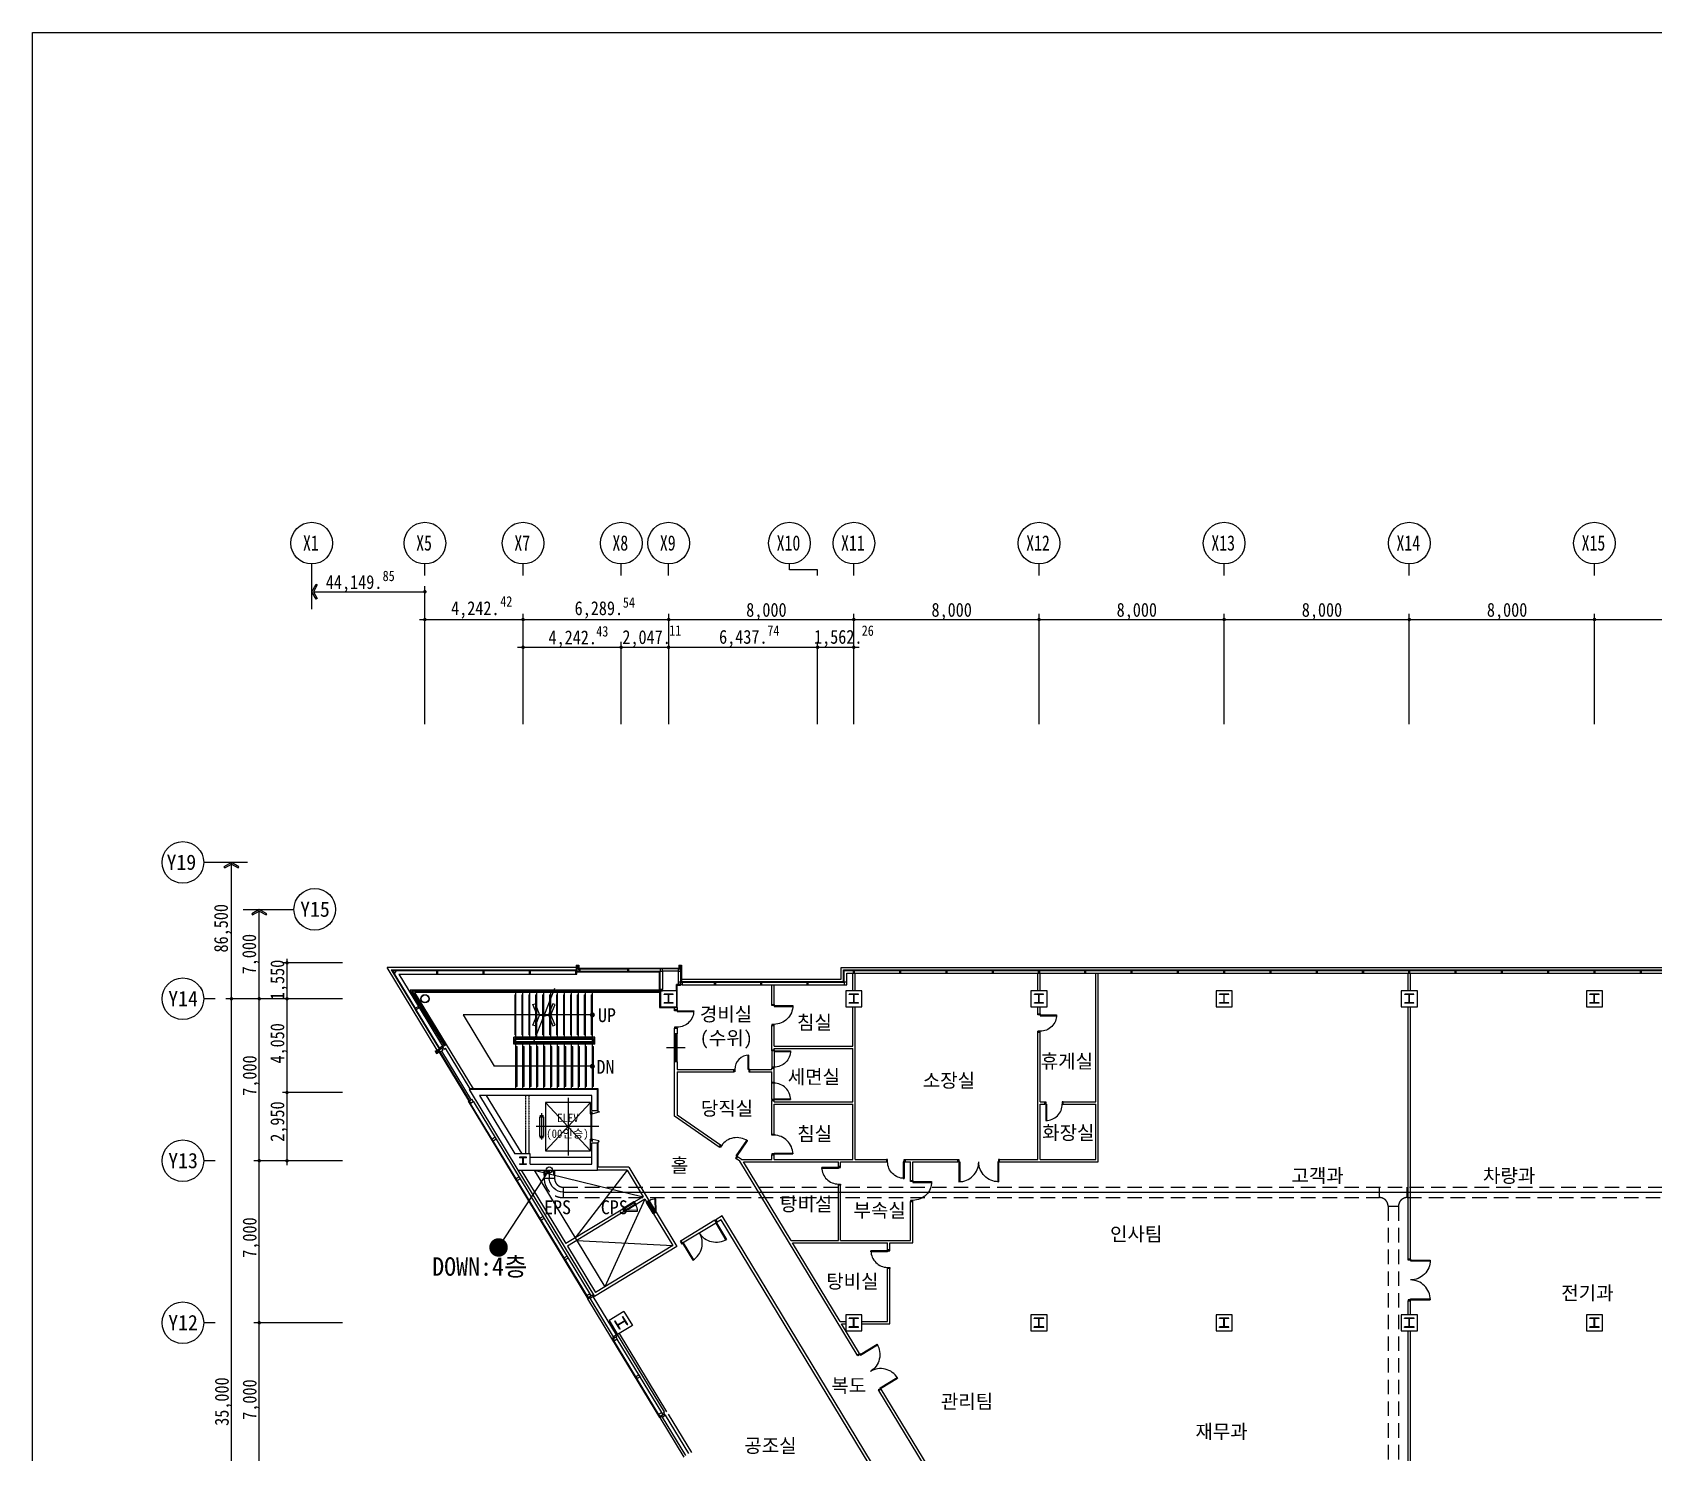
# Model space of a CAD drawing. Header units: millimetres. Extents: x -90599 to 108401, y -635096 to -480023.
# Drawn here: x -90599 to -20549, y -567459 to -506096 of the extents above; entities that cross this region are included whole.
import ezdxf

# ---------------------------------------------------------------- set-up
doc = ezdxf.new("R2010")
doc.units = ezdxf.units.MM
doc.linetypes.add('HIDDEN2', pattern=[0.1875, 0.125, -0.0625])
doc.linetypes.add('HIDDENX2', pattern=[4, 2, -2])
for name, color, linetype in [('TT-BASE', 253, 'Continuous'), ('TT-CABL', 4, 'Continuous'), ('TT-DIMS', 1, 'Continuous'), ('TT-LEAL', 1, 'Continuous'), ('TT-LEAT', 3, 'Continuous'), ('TT-SYMB', 2, 'Continuous'), ('TT-TEXT', 3, 'Continuous'), ('TT-TRAY', 4, 'Continuous')]:
    doc.layers.add(name, color=color, linetype=linetype)
doc.layers.add('TX-PAPR', color=2, linetype='Continuous', plot=False)
doc.styles.get("Standard").update_dxf_attribs({"font": 'GulimChe.ttf'})
doc.styles.add('굴림체', font='GulimChe.ttf')
doc.linetypes.add('BATTINB', pattern='A,0,-0.0025,[134,GulimChe.ttf,S=0.0025,R=0,X=-0.0025,Y=0.01],-0.005,[134,GulimChe.ttf,S=0.0025,R=180,X=0.0025,Y=0.01],-0.0025', length=0.01)
doc.dimstyles.new('경부선-150', dxfattribs={"dimscale": 150, "dimtxt": 3, "dimasz": 1.2, "dimexe": 1.5, "dimexo": 1.5, "dimgap": 1, "dimtad": 1, "dimdec": 0, "dimdsep": 46, "dimtxsty": '굴림체', "dimblk": 'ARCHTICK', "dimcen": 1, "dimdle": 1, "dimclrd": 256, "dimclre": 256, "dimclrt": 256, "dimaunit": 1, "dimadec": 0, "dimazin": 0, "dimtfac": 1, "dimtdec": 0, "dimtix": 1, "dimtmove": 2, "dimatfit": 3, "dimldrblk": 'DOT', "dimfxl": 0, "dimtvp": 2, "dimlwd": -1, "dimlwe": -1, "dimarcsym": 0})

msp = doc.modelspace()

# ---------------------------------------------------------------- linework, layer by layer
at = {"layer": 'TT-BASE', "linetype": 'Continuous'}
for p, q in [((-73109, -550070), (-75273, -546501)), ((-67099, -546501), (-75273, -546501)), ((-63369, -546661), (-63369, -547451)), ((-62689, -546661), (-62689, -547136)), ((-62589, -547241), (-62769, -547241)), ((-62769, -547501), (-62769, -547241)), ((-62734, -547501), (-62769, -547501)), ((-62589, -547271), (-62734, -547271)), ((-62734, -547501), (-62734, -547271)), ((-62589, -547271), (-62589, -547241)), ((-70989, -552026), (-69458, -554551))]:
    msp.add_line(p, q, dxfattribs=at)
at = {"layer": 'TT-BASE'}
for p, q in [((-75104, -546596), (-75042, -546596)), ((-75104, -546596), (-75072, -546649)), ((-75049, -546630), (-75070, -546642)), ((-75070, -546642), (-74066, -548299)), ((-75049, -546630), (-74045, -548287)), ((-75047, -546625), (-75047, -546601)), ((-75047, -546601), (-73109, -546601)), ((-75047, -546625), (-73109, -546625)), ((-74767, -546786), (-73920, -548182)), ((-74767, -546786), (-73134, -546786)), ((-73109, -546625), (-73109, -546601)), ((-73099, -546625), (-73099, -546601)), ((-73099, -546601), (-71109, -546601)), ((-73099, -546625), (-71109, -546625)), ((-73074, -546786), (-71134, -546786)), ((-73074, -546786), (-71134, -546786)), ((-71109, -546625), (-71109, -546601)), ((-71099, -546625), (-71099, -546601)), ((-71099, -546601), (-69109, -546601)), ((-71099, -546625), (-69109, -546625)), ((-71074, -546786), (-69134, -546786)), ((-71074, -546786), (-69134, -546786)), ((-69109, -546625), (-69109, -546601)), ((-69099, -546601), (-67109, -546601)), ((-69099, -546625), (-69099, -546601)), ((-69099, -546625), (-67109, -546625)), ((-69074, -546786), (-67134, -546786)), ((-67109, -546625), (-67109, -546601)), ((-67099, -546401), (-66984, -546401)), ((-67099, -546401), (-67099, -546636)), ((-67099, -546636), (-67069, -546636)), ((-67074, -546661), (-63469, -546661)), ((-67074, -546691), (-63499, -546691)), ((-67069, -546431), (-67014, -546431)), ((-67069, -546431), (-67069, -546636)), ((-67014, -546431), (-67014, -546566)), ((-67014, -546566), (-66984, -546566)), ((-66984, -546401), (-66984, -546566)), ((-66984, -546531), (-62674, -546531)), ((-66984, -546549), (-62674, -546549)), ((-66934, -546561), (-64879, -546561)), ((-63499, -547486), (-63499, -546691)), ((-63469, -547486), (-63469, -546661)), ((-62689, -546561), (-63369, -546561)), ((-62689, -546661), (-63369, -546661)), ((-62689, -546661), (-63369, -546661)), ((-62674, -546401), (-62674, -546561)), ((-62674, -546401), (-62559, -546401)), ((-62674, -546561), (-62644, -546561)), ((-62644, -546431), (-62644, -546561)), ((-62644, -546431), (-62589, -546431)), ((-62589, -546431), (-62589, -547136)), ((-62559, -546401), (-62559, -547136)), ((-62559, -547001), (-55654, -547001)), ((-55654, -546501), (-14908, -546501)), ((-55654, -547001), (-55654, -546501)), ((-55554, -547098), (-55554, -546601)), ((-55554, -546601), (-15194, -546601)), ((-55524, -547128), (-55524, -546631)), ((-55524, -546631), (-15204, -546631)), ((-55404, -547168), (-55404, -546751)), ((-55404, -546751), (-15204, -546751)), ((-55154, -547501), (-55154, -546751)), ((-55074, -546631), (-55134, -546631)), ((-55134, -546631), (-55134, -546751)), ((-55074, -546751), (-55074, -546631)), ((-55054, -547501), (-55054, -546751)), ((-47154, -547501), (-47154, -546751)), ((-47134, -546631), (-47134, -546751)), ((-47074, -546631), (-47134, -546631)), ((-47134, -546751), (-47074, -546751)), ((-47074, -546751), (-47074, -546631)), ((-47054, -547501), (-47054, -546751)), ((-44654, -552301), (-44654, -546751)), ((-44554, -554901), (-44554, -546751)), ((-31154, -547501), (-31154, -546751)), ((-31054, -547501), (-31054, -546751)), ((-63499, -547476), (-74272, -547476)), ((-74272, -547476), (-72813, -549884)), ((-63499, -547526), (-74184, -547526)), ((-74184, -547526), (-72770, -549859)), ((-63499, -547576), (-74095, -547576)), ((-74095, -547576), (-72727, -549833)), ((-69754, -547676), (-69754, -549416)), ((-69754, -547676), (-69704, -547676)), ((-69704, -547526), (-69704, -547476)), ((-69704, -549516), (-69704, -547576)), ((-69454, -547676), (-69454, -549416)), ((-69454, -547676), (-69404, -547676)), ((-69404, -547526), (-69404, -547476)), ((-69404, -549516), (-69404, -547576)), ((-69154, -547676), (-69154, -549416)), ((-69154, -547676), (-69104, -547676)), ((-69104, -547526), (-69104, -547476)), ((-69104, -549516), (-69104, -547576)), ((-68854, -547676), (-68854, -549416)), ((-68854, -547676), (-68804, -547676)), ((-68804, -547526), (-68804, -547476)), ((-68804, -549516), (-68804, -547576)), ((-68554, -547676), (-68554, -549416)), ((-68554, -547676), (-68504, -547676)), ((-68504, -547526), (-68504, -547476)), ((-68504, -549516), (-68504, -547576)), ((-68254, -547676), (-68254, -549416)), ((-68254, -547676), (-68204, -547676)), ((-68204, -547526), (-68204, -547476)), ((-68204, -549516), (-68204, -547576)), ((-67954, -547676), (-67954, -549416)), ((-67954, -547676), (-67904, -547676)), ((-67904, -547526), (-67904, -547476)), ((-67904, -549516), (-67904, -547576)), ((-67654, -547676), (-67654, -549416)), ((-67654, -547676), (-67604, -547676)), ((-67604, -547526), (-67604, -547476)), ((-67604, -549516), (-67604, -547576)), ((-67354, -547676), (-67354, -549416)), ((-67354, -547676), (-67304, -547676)), ((-67304, -547526), (-67304, -547476)), ((-67304, -549516), (-67304, -547576)), ((-67054, -547676), (-67054, -549416)), ((-67054, -547676), (-67004, -547676)), ((-67004, -547526), (-67004, -547476)), ((-67004, -549516), (-67004, -547576)), ((-66754, -547676), (-66754, -549416)), ((-66754, -547676), (-66704, -547676)), ((-66704, -547526), (-66704, -547476)), ((-66704, -549516), (-66704, -547576)), ((-66454, -547676), (-66454, -549416)), ((-66454, -547676), (-66404, -547676)), ((-66404, -547526), (-66404, -547476)), ((-66404, -549516), (-66404, -547576)), ((-63469, -547486), (-63499, -547486)), ((-63499, -547501), (-63499, -548221)), ((-63469, -547501), (-63499, -547501)), ((-63303, -547672), (-63303, -547654)), ((-62905, -547654), (-63303, -547654)), ((-63110, -547672), (-63303, -547672)), ((-63110, -548030), (-63110, -547672)), ((-63098, -548030), (-63098, -547672)), ((-62905, -547672), (-63098, -547672)), ((-62905, -547672), (-62905, -547654)), ((-62734, -548221), (-62734, -547501)), ((-62559, -547136), (-62589, -547136)), ((-62549, -547098), (-55554, -547098)), ((-62549, -547098), (-62549, -547128)), ((-62549, -547128), (-55524, -547128)), ((-62524, -547248), (-55524, -547248)), ((-58654, -548101), (-58654, -547248)), ((-58554, -548101), (-58554, -547248)), ((-55303, -547672), (-55303, -547654)), ((-54905, -547654), (-55303, -547654)), ((-55110, -547672), (-55303, -547672)), ((-55110, -548030), (-55110, -547672)), ((-55098, -548030), (-55098, -547672)), ((-54905, -547672), (-55098, -547672)), ((-54905, -547672), (-54905, -547654)), ((-47303, -547672), (-47303, -547654)), ((-46905, -547654), (-47303, -547654)), ((-47110, -547672), (-47303, -547672)), ((-47110, -548030), (-47110, -547672)), ((-47098, -548030), (-47098, -547672)), ((-46905, -547672), (-47098, -547672)), ((-46905, -547672), (-46905, -547654)), ((-38905, -547654), (-39303, -547654)), ((-39303, -547672), (-39303, -547654)), ((-39110, -547672), (-39303, -547672)), ((-39110, -548030), (-39110, -547672)), ((-38905, -547672), (-39098, -547672)), ((-39098, -548030), (-39098, -547672)), ((-38905, -547672), (-38905, -547654)), ((-30905, -547654), (-31303, -547654)), ((-31303, -547672), (-31303, -547654)), ((-31110, -547672), (-31303, -547672)), ((-31110, -548030), (-31110, -547672)), ((-31098, -548030), (-31098, -547672)), ((-30905, -547672), (-31098, -547672)), ((-30905, -547672), (-30905, -547654)), ((-23303, -547672), (-23303, -547654)), ((-22905, -547654), (-23303, -547654)), ((-23110, -547672), (-23303, -547672)), ((-23110, -548030), (-23110, -547672)), ((-23098, -548030), (-23098, -547672)), ((-22905, -547672), (-23098, -547672)), ((-22905, -547672), (-22905, -547654)), ((-74045, -548287), (-74066, -548299)), ((-74040, -548295), (-74060, -548308)), ((-74060, -548308), (-73029, -550010)), ((-74040, -548295), (-73009, -549997)), ((-73889, -548233), (-72884, -549892)), ((-63499, -548221), (-62734, -548221)), ((-63303, -548048), (-63303, -548030)), ((-63110, -548030), (-63303, -548030)), ((-62905, -548048), (-63303, -548048)), ((-62905, -548030), (-63098, -548030)), ((-62905, -548048), (-62905, -548030)), ((-62859, -548321), (-62859, -548221)), ((-62734, -548221), (-62734, -548321)), ((-55110, -548030), (-55303, -548030)), ((-55303, -548048), (-55303, -548030)), ((-54905, -548048), (-55303, -548048)), ((-55154, -549901), (-55154, -548201)), ((-54905, -548030), (-55098, -548030)), ((-55054, -554801), (-55054, -548201)), ((-54905, -548048), (-54905, -548030)), ((-47303, -548048), (-47303, -548030)), ((-47110, -548030), (-47303, -548030)), ((-46905, -548048), (-47303, -548048)), ((-47154, -548546), (-47154, -548201)), ((-46905, -548030), (-47098, -548030)), ((-47054, -548546), (-47054, -548201)), ((-46905, -548048), (-46905, -548030)), ((-39110, -548030), (-39303, -548030)), ((-39303, -548048), (-39303, -548030)), ((-38905, -548048), (-39303, -548048)), ((-38905, -548030), (-39098, -548030)), ((-38905, -548048), (-38905, -548030)), ((-31110, -548030), (-31303, -548030)), ((-31303, -548048), (-31303, -548030)), ((-30905, -548048), (-31303, -548048)), ((-31154, -559101), (-31154, -548201)), ((-30905, -548030), (-31098, -548030)), ((-31054, -559101), (-31054, -548201)), ((-30905, -548048), (-30905, -548030)), ((-23303, -548048), (-23303, -548030)), ((-23110, -548030), (-23303, -548030)), ((-22905, -548048), (-23303, -548048)), ((-22905, -548030), (-23098, -548030)), ((-22905, -548048), (-22905, -548030)), ((-66404, -548546), (-71991, -548546)), ((-71991, -548546), (-70644, -550768)), ((-62859, -549370), (-62859, -549121)), ((-62734, -549121), (-62734, -549370)), ((-58654, -550051), (-58654, -549001)), ((-58554, -549901), (-58554, -549001)), ((-72868, -549918), (-72706, -549820)), ((-71538, -551746), (-72706, -549820)), ((-66304, -549516), (-69804, -549516)), ((-69804, -549816), (-69804, -549516)), ((-66304, -549816), (-69804, -549816)), ((-69704, -549416), (-69754, -549416)), ((-66354, -549566), (-69754, -549566)), ((-69754, -549766), (-69754, -549566)), ((-66354, -549766), (-69754, -549766)), ((-69704, -549766), (-69704, -549566)), ((-66404, -549616), (-69704, -549616)), ((-66404, -549716), (-69704, -549716)), ((-69704, -551746), (-69704, -549816)), ((-69404, -549416), (-69454, -549416)), ((-69404, -549616), (-69404, -549566)), ((-69404, -549766), (-69404, -549716)), ((-69404, -551746), (-69404, -549816)), ((-69104, -549416), (-69154, -549416)), ((-69104, -549616), (-69104, -549566)), ((-69104, -549766), (-69104, -549716)), ((-69104, -551746), (-69104, -549816)), ((-68804, -549416), (-68854, -549416)), ((-68804, -549616), (-68804, -549566)), ((-68804, -549766), (-68804, -549716)), ((-68804, -551746), (-68804, -549816)), ((-68504, -549416), (-68554, -549416)), ((-68504, -549616), (-68504, -549566)), ((-68504, -549766), (-68504, -549716)), ((-68504, -551746), (-68504, -549816)), ((-68204, -549416), (-68254, -549416)), ((-68204, -549616), (-68204, -549566)), ((-68204, -549766), (-68204, -549716)), ((-68204, -551746), (-68204, -549816)), ((-67904, -549416), (-67954, -549416)), ((-67904, -549616), (-67904, -549566)), ((-67904, -549766), (-67904, -549716)), ((-67904, -551746), (-67904, -549816)), ((-67604, -549416), (-67654, -549416)), ((-67604, -549616), (-67604, -549566)), ((-67604, -549766), (-67604, -549716)), ((-67604, -551746), (-67604, -549816)), ((-67304, -549416), (-67354, -549416)), ((-67304, -549616), (-67304, -549566)), ((-67304, -549766), (-67304, -549716)), ((-67304, -551746), (-67304, -549816)), ((-67004, -549416), (-67054, -549416)), ((-67004, -549616), (-67004, -549566)), ((-67004, -549766), (-67004, -549716)), ((-67004, -551746), (-67004, -549816)), ((-66704, -549416), (-66754, -549416)), ((-66704, -549616), (-66704, -549566)), ((-66704, -549766), (-66704, -549716)), ((-66704, -551746), (-66704, -549816)), ((-66404, -549416), (-66454, -549416)), ((-66404, -549616), (-66404, -549566)), ((-66404, -549716), (-66404, -549616)), ((-66404, -549766), (-66404, -549716)), ((-66404, -551746), (-66404, -549816)), ((-66354, -549766), (-66354, -549566)), ((-66304, -549816), (-66304, -549516)), ((-62859, -550570), (-62859, -549370)), ((-62734, -549370), (-62859, -549370)), ((-62836, -549370), (-62836, -549410)), ((-62836, -550550), (-62836, -549410)), ((-62836, -549410), (-62796, -549410)), ((-62796, -549410), (-62796, -549390)), ((-62796, -549390), (-62756, -549390)), ((-62793, -549950), (-62793, -549400)), ((-62782, -549950), (-62782, -549440)), ((-62756, -549370), (-62781, -549370)), ((-62774, -549950), (-62774, -549440)), ((-62763, -549950), (-62763, -549440)), ((-62756, -549390), (-62756, -549370)), ((-62756, -549390), (-62756, -550530)), ((-62734, -550570), (-62734, -549370)), ((-47154, -554801), (-47154, -549256)), ((-47054, -552301), (-47054, -549256)), ((-73195, -550122), (-72994, -550000)), ((-73195, -550122), (-73135, -550220)), ((-73154, -550132), (-72978, -550026)), ((-73154, -550132), (-73125, -550179)), ((-73135, -550220), (-72994, -550135)), ((-73125, -550179), (-73010, -550109)), ((-73009, -549997), (-73029, -550010)), ((-73019, -550161), (-72989, -550143)), ((-73019, -550161), (-71754, -552248)), ((-73010, -550109), (-72994, -550135)), ((-72989, -550143), (-71724, -552230)), ((-72927, -550111), (-71644, -552228)), ((-72803, -550025), (-72868, -549918)), ((-72803, -550025), (-72748, -549991)), ((-71685, -551746), (-72748, -549991)), ((-69704, -549916), (-69654, -549916)), ((-69654, -551646), (-69654, -549916)), ((-69404, -549916), (-69354, -549916)), ((-69354, -551646), (-69354, -549916)), ((-69104, -549916), (-69054, -549916)), ((-69054, -551646), (-69054, -549916)), ((-68804, -549916), (-68754, -549916)), ((-68754, -551646), (-68754, -549916)), ((-68504, -549916), (-68454, -549916)), ((-68454, -551646), (-68454, -549916)), ((-68204, -549916), (-68154, -549916)), ((-68154, -551646), (-68154, -549916)), ((-67904, -549916), (-67854, -549916)), ((-67854, -551646), (-67854, -549916)), ((-67604, -549916), (-67554, -549916)), ((-67554, -551646), (-67554, -549916)), ((-67304, -549916), (-67254, -549916)), ((-67254, -551646), (-67254, -549916)), ((-67004, -549916), (-66954, -549916)), ((-66954, -551646), (-66954, -549916)), ((-66704, -549916), (-66654, -549916)), ((-66654, -551646), (-66654, -549916)), ((-66404, -549916), (-66354, -549916)), ((-66354, -551646), (-66354, -549916)), ((-62396, -549970), (-63196, -549970)), ((-62396, -549970), (-63196, -549970)), ((-62859, -552918), (-62859, -550570)), ((-62734, -550570), (-62859, -550570)), ((-62829, -550500), (-62829, -549950)), ((-62818, -550500), (-62818, -549990)), ((-62810, -550500), (-62810, -549990)), ((-62799, -550500), (-62799, -549990)), ((-62734, -550570), (-62734, -550901)), ((-58654, -550096), (-58654, -550806)), ((-58554, -549901), (-55154, -549901)), ((-58554, -550001), (-55154, -550001)), ((-58554, -550051), (-58554, -550001)), ((-58554, -550096), (-58554, -550806)), ((-55154, -552301), (-55154, -550001)), ((-66404, -550768), (-70644, -550768)), ((-62734, -550901), (-60296, -550901)), ((-62734, -551001), (-60296, -551001)), ((-62734, -551001), (-62734, -552883)), ((-59596, -550901), (-58654, -550901)), ((-59596, -551001), (-58654, -551001)), ((-58654, -550901), (-58654, -550851)), ((-58654, -551451), (-58654, -551001)), ((-58554, -551451), (-58554, -550851)), ((-66149, -551746), (-71728, -551746)), ((-66179, -551776), (-71728, -551776)), ((-71728, -551776), (-69622, -555251)), ((-69654, -551646), (-69704, -551646)), ((-69354, -551646), (-69404, -551646)), ((-69054, -551646), (-69104, -551646)), ((-68754, -551646), (-68804, -551646)), ((-68454, -551646), (-68504, -551646)), ((-68154, -551646), (-68204, -551646)), ((-67854, -551646), (-67904, -551646)), ((-67554, -551646), (-67604, -551646)), ((-67254, -551646), (-67304, -551646)), ((-66954, -551646), (-67004, -551646)), ((-66654, -551646), (-66704, -551646)), ((-66354, -551646), (-66404, -551646)), ((-66179, -552676), (-66179, -551776)), ((-66149, -552726), (-66149, -551746)), ((-58654, -552206), (-58654, -551496)), ((-58554, -552206), (-58554, -551496)), ((-71702, -552228), (-71777, -552274)), ((-71777, -552274), (-66598, -560820)), ((-71724, -552230), (-71754, -552248)), ((-71686, -552254), (-71736, -552284)), ((-71736, -552284), (-66588, -560779)), ((-71702, -552228), (-71686, -552254)), ((-71551, -552281), (-66451, -560696)), ((-66429, -552026), (-71285, -552026)), ((-71285, -552026), (-69754, -554551)), ((-68429, -552331), (-66482, -554421)), ((-68429, -554421), (-66482, -552331)), ((-67455, -552131), (-67455, -554621)), ((-66429, -552676), (-66429, -552026)), ((-66429, -552676), (-66179, -552676)), ((-58654, -553701), (-58654, -552251)), ((-58554, -552301), (-58554, -552251)), ((-58554, -552301), (-55154, -552301)), ((-58554, -552401), (-55154, -552401)), ((-58554, -553701), (-58554, -552401)), ((-55154, -554801), (-55154, -552401)), ((-47054, -552301), (-46854, -552301)), ((-47054, -552401), (-46854, -552401)), ((-47054, -554801), (-47054, -552401)), ((-46054, -552301), (-44654, -552301)), ((-46054, -552401), (-44654, -552401)), ((-44654, -554801), (-44654, -552401)), ((-66118, -553376), (-68829, -553376)), ((-68669, -552891), (-68519, -552891)), ((-68594, -553926), (-68594, -552791)), ((-66494, -552806), (-66494, -552816)), ((-60922, -554258), (-62859, -552918)), ((-60865, -554175), (-62734, -552883)), ((-70608, -553837), (-70736, -553915)), ((-70736, -553915), (-70684, -554000)), ((-70556, -553923), (-70684, -554000)), ((-70608, -553837), (-70556, -553923)), ((-68519, -553861), (-68669, -553861)), ((-66494, -553946), (-66494, -553936)), ((-66429, -554076), (-66179, -554076)), ((-66429, -555001), (-66429, -554076)), ((-66179, -555251), (-66179, -554076)), ((-66149, -555126), (-66149, -554026)), ((-69097, -554551), (-69754, -554551)), ((-69547, -554701), (-69547, -554726)), ((-69247, -554701), (-69547, -554701)), ((-69247, -554726), (-69547, -554726)), ((-69410, -554976), (-69410, -554726)), ((-69385, -554976), (-69385, -554726)), ((-69247, -554726), (-69247, -554701)), ((-69097, -555001), (-69097, -554551)), ((-69097, -554701), (-66429, -554701)), ((-60885, -554283), (-60922, -554258)), ((-60219, -554744), (-60182, -554769)), ((-60028, -554875), (-60182, -554769)), ((-59961, -554800), (-60126, -554686)), ((-58654, -554801), (-58654, -554601)), ((-58554, -554801), (-58554, -554601)), ((-69622, -555251), (-66179, -555251)), ((-69622, -555251), (-66309, -560718)), ((-69547, -554976), (-69247, -554976)), ((-69547, -554976), (-69547, -555001)), ((-69547, -555001), (-69247, -555001)), ((-69476, -555251), (-67550, -558430)), ((-69247, -555001), (-69247, -554976)), ((-69097, -555001), (-66429, -555001)), ((-68921, -555251), (-65861, -560300)), ((-68921, -555251), (-64204, -556402)), ((-64901, -555251), (-67143, -558184)), ((-64831, -555126), (-66179, -555126)), ((-64901, -555251), (-66179, -555251)), ((-64901, -555251), (-64204, -556402)), ((-64831, -555126), (-63961, -556562)), ((-54957, -563243), (-60028, -554875)), ((-59960, -554801), (-58654, -554801)), ((-59878, -554901), (-55775, -554901)), ((-57818, -558301), (-59878, -554901)), ((-58554, -554801), (-55154, -554801)), ((-55775, -555101), (-55775, -554901)), ((-55675, -555101), (-55675, -554901)), ((-55675, -554901), (-53689, -554901)), ((-55054, -554801), (-53689, -554801)), ((-52889, -554801), (-50609, -554801)), ((-52889, -554901), (-52654, -554901)), ((-52654, -555706), (-52654, -554901)), ((-52554, -555706), (-52554, -554901)), ((-52554, -554901), (-50609, -554901)), ((-48809, -554801), (-47154, -554801)), ((-48809, -554901), (-44554, -554901)), ((-47054, -554801), (-44654, -554801)), ((-69571, -555548), (-69699, -555625)), ((-69699, -555625), (-69648, -555711)), ((-69519, -555633), (-69648, -555711)), ((-69571, -555548), (-69519, -555633)), ((-55775, -558301), (-55775, -555901)), ((-55675, -558301), (-55675, -555901)), ((-64139, -556509), (-65861, -560300)), ((-64605, -556631), (-65076, -556916)), ((-64597, -556674), (-65042, -556944)), ((-65006, -557002), (-64562, -556732)), ((-64528, -556760), (-64929, -557003)), ((-64204, -556402), (-64578, -556629)), ((-64513, -556736), (-64578, -556629)), ((-64139, -556509), (-64513, -556736)), ((-64139, -556509), (-64068, -556626)), ((-63961, -556562), (-64068, -556626)), ((-63780, -557124), (-64065, -556654)), ((-64023, -556646), (-63753, -557091)), ((-63695, -557055), (-63965, -556611)), ((-63693, -556978), (-63937, -556576)), ((-52654, -558301), (-52654, -556606)), ((-52554, -558401), (-52554, -556606)), ((-68534, -557258), (-68663, -557336)), ((-68663, -557336), (-68611, -557421)), ((-68483, -557344), (-68611, -557421)), ((-68534, -557258), (-68483, -557344)), ((-65091, -556940), (-67550, -558430)), ((-65026, -557046), (-67485, -558537)), ((-65026, -557046), (-65091, -556940)), ((-63650, -557075), (-63757, -557139)), ((-63757, -557139), (-62921, -558518)), ((-63650, -557075), (-62749, -558561)), ((-61110, -557421), (-62573, -558307)), ((-61046, -557528), (-62508, -558414)), ((-60802, -557235), (-61072, -557398)), ((-60836, -557401), (-61007, -557505)), ((-52258, -571555), (-60836, -557401)), ((-52160, -571495), (-60802, -557235)), ((-67079, -558290), (-62921, -558518)), ((-67498, -558968), (-67626, -559046)), ((-67498, -558968), (-67446, -559054)), ((-67485, -558537), (-66267, -560546)), ((-62749, -558561), (-66309, -560718)), ((-62921, -558518), (-66267, -560546)), ((-57818, -558301), (-55775, -558301)), ((-57757, -558401), (-53654, -558401)), ((-55696, -561801), (-57757, -558401)), ((-55675, -558301), (-52654, -558301)), ((-53654, -558701), (-53654, -558401)), ((-53554, -558401), (-52554, -558401)), ((-53554, -558701), (-53554, -558401)), ((-67626, -559046), (-67574, -559132)), ((-67446, -559054), (-67574, -559132)), ((-53654, -561801), (-53654, -559501)), ((-53554, -561901), (-53554, -559501)), ((-31054, -559101), (-31154, -559101)), ((-66508, -560602), (-66636, -560680)), ((-66584, -560765), (-66636, -560680)), ((-66598, -560820), (-66512, -560768)), ((-65561, -562530), (-66598, -560820)), ((-66528, -560743), (-66588, -560779)), ((-66456, -560687), (-66584, -560765)), ((-66400, -560665), (-66528, -560743)), ((-66528, -560743), (-66497, -560794)), ((-66456, -560687), (-66508, -560602)), ((-66497, -560794), (-66368, -560716)), ((-65491, -562453), (-66497, -560794)), ((-66368, -560716), (-66400, -560665)), ((-65363, -562375), (-66368, -560716)), ((-31154, -561501), (-31154, -560901)), ((-31054, -560901), (-31154, -560901)), ((-31054, -561501), (-31054, -560901)), ((-65037, -561370), (-65678, -561759)), ((-65678, -561759), (-65315, -562357)), ((-65431, -561780), (-65413, -561770)), ((-65220, -562128), (-65431, -561780)), ((-65313, -561935), (-65413, -561770)), ((-65313, -561935), (-65007, -561749)), ((-65303, -561952), (-64996, -561767)), ((-65107, -561584), (-65089, -561573)), ((-65007, -561749), (-65107, -561584)), ((-64878, -561921), (-65089, -561573)), ((-65037, -561370), (-64674, -561969)), ((-64896, -561932), (-64996, -561767)), ((-55308, -561672), (-55308, -561651)), ((-54900, -561651), (-55308, -561651)), ((-55114, -561672), (-55308, -561672)), ((-55114, -562030), (-55114, -561672)), ((-55093, -562030), (-55093, -561672)), ((-54900, -561672), (-55093, -561672)), ((-54900, -561672), (-54900, -561651)), ((-46900, -561651), (-47308, -561651)), ((-47308, -561672), (-47308, -561651)), ((-47114, -561672), (-47308, -561672)), ((-47114, -562030), (-47114, -561672)), ((-47093, -562030), (-47093, -561672)), ((-46900, -561672), (-47093, -561672)), ((-46900, -561672), (-46900, -561651)), ((-38900, -561651), (-39308, -561651)), ((-39308, -561672), (-39308, -561651)), ((-39114, -561672), (-39308, -561672)), ((-39114, -562030), (-39114, -561672)), ((-38900, -561672), (-39093, -561672)), ((-39093, -562030), (-39093, -561672)), ((-38900, -561672), (-38900, -561651)), ((-30900, -561651), (-31308, -561651)), ((-31308, -561672), (-31308, -561651)), ((-31114, -561672), (-31308, -561672)), ((-31114, -562030), (-31114, -561672)), ((-31093, -562030), (-31093, -561672)), ((-30900, -561672), (-31093, -561672)), ((-30900, -561672), (-30900, -561651)), ((-23308, -561672), (-23308, -561651)), ((-22900, -561651), (-23308, -561651)), ((-23114, -561672), (-23308, -561672)), ((-23114, -562030), (-23114, -561672)), ((-23093, -562030), (-23093, -561672)), ((-22900, -561672), (-23093, -561672)), ((-22900, -561672), (-22900, -561651)), ((-65561, -562530), (-65476, -562479)), ((-65378, -562466), (-65506, -562544)), ((-65378, -562466), (-65326, -562552)), ((-64674, -561969), (-65315, -562357)), ((-63291, -565697), (-65315, -562357)), ((-65202, -562118), (-65303, -561952)), ((-63187, -565696), (-65238, -562311)), ((-65220, -562128), (-65202, -562118)), ((-64896, -561932), (-64878, -561921)), ((-55696, -561801), (-55454, -561801)), ((-55636, -561901), (-55454, -561901)), ((-54858, -563184), (-55636, -561901)), ((-55308, -562051), (-55308, -562030)), ((-55114, -562030), (-55308, -562030)), ((-54900, -562051), (-55308, -562051)), ((-54900, -562030), (-55093, -562030)), ((-54900, -562051), (-54900, -562030)), ((-54754, -561801), (-53654, -561801)), ((-54754, -561901), (-53554, -561901)), ((-47114, -562030), (-47308, -562030)), ((-47308, -562051), (-47308, -562030)), ((-46900, -562051), (-47308, -562051)), ((-46900, -562030), (-47093, -562030)), ((-46900, -562051), (-46900, -562030)), ((-39114, -562030), (-39308, -562030)), ((-39308, -562051), (-39308, -562030)), ((-38900, -562051), (-39308, -562051)), ((-38900, -562030), (-39093, -562030)), ((-38900, -562051), (-38900, -562030)), ((-31114, -562030), (-31308, -562030)), ((-31308, -562051), (-31308, -562030)), ((-30900, -562051), (-31308, -562051)), ((-31154, -575501), (-31154, -562201)), ((-30900, -562030), (-31093, -562030)), ((-31054, -575501), (-31054, -562201)), ((-30900, -562051), (-30900, -562030)), ((-23308, -562051), (-23308, -562030)), ((-23114, -562030), (-23308, -562030)), ((-22900, -562051), (-23308, -562051)), ((-22900, -562030), (-23093, -562030)), ((-22900, -562051), (-22900, -562030)), ((-63488, -565951), (-65561, -562530)), ((-65460, -562504), (-65520, -562541)), ((-63478, -565910), (-65520, -562541)), ((-65506, -562544), (-65454, -562629)), ((-65326, -562552), (-65454, -562629)), ((-63398, -565733), (-65326, -562552)), ((-64388, -564100), (-64516, -564177)), ((-64516, -564177), (-64465, -564263)), ((-64336, -564185), (-64465, -564263)), ((-64388, -564100), (-64336, -564185)), ((-50208, -571079), (-54024, -564783)), ((-51454, -568801), (-53925, -564723)), ((-63398, -565733), (-63526, -565811)), ((-63475, -565896), (-63526, -565811)), ((-63488, -565951), (-63403, -565899)), ((-63488, -565951), (-62451, -567662)), ((-63418, -565874), (-63478, -565910)), ((-63346, -565819), (-63475, -565896)), ((-63346, -565819), (-63398, -565733)), ((-63387, -565925), (-62381, -567584)), ((-63334, -565723), (-63291, -565697)), ((-63334, -565723), (-63274, -565822)), ((-63259, -565847), (-62253, -567506)), ((-63122, -565803), (-62118, -567459))]:
    msp.add_line(p, q, dxfattribs=at)
at = {"layer": 'TT-BASE', "linetype": 'HIDDENX2'}
for p, q in [((-69293, -552026), (-69293, -554551)), ((-69143, -552026), (-69143, -554551))]:
    msp.add_line(p, q, dxfattribs=at)
at = {"layer": 'TT-BASE', "flags": 128}
for points in [[(-75002, -546686), (-74951, -546772), (-74874, -546636), (-74974, -546636)], [(-73074, -546786), (-73074, -546636), (-73134, -546636), (-73134, -546786)], [(-71074, -546786), (-71074, -546636), (-71134, -546636), (-71134, -546786)], [(-69074, -546786), (-69074, -546636), (-69134, -546636), (-69134, -546786)], [(-67074, -546786), (-67074, -546636), (-67134, -546636), (-67134, -546786)], [(-66934, -546661), (-66934, -546561), (-66984, -546561), (-66984, -546661)], [(-64829, -546661), (-64829, -546561), (-64879, -546561), (-64879, -546661)], [(-63369, -546661), (-63369, -546561), (-63469, -546561), (-63469, -546661)], [(-62589, -546661), (-62589, -546561), (-62689, -546561), (-62689, -546661)], [(-63369, -547501), (-63369, -547451), (-63469, -547451), (-63469, -547501)], [(-62589, -547236), (-62589, -547136), (-62689, -547136), (-62689, -547236)], [(-62584, -547248), (-62584, -547136), (-62524, -547136), (-62524, -547248)], [(-73920, -548182), (-74049, -548260), (-74018, -548311), (-73889, -548233)], [(-72884, -549892), (-73012, -549970), (-72981, -550022), (-72853, -549944)]]:
    msp.add_lwpolyline(points, close=True, dxfattribs=at)
at = {"layer": 'TT-BASE'}
for points in [[(-53134, -546751), (-53074, -546751), (-53074, -546631), (-53134, -546631)], [(-51134, -546751), (-51074, -546751), (-51074, -546631), (-51134, -546631)], [(-49134, -546751), (-49074, -546751), (-49074, -546631), (-49134, -546631)], [(-45134, -546751), (-45074, -546751), (-45074, -546631), (-45134, -546631)], [(-43134, -546751), (-43074, -546751), (-43074, -546631), (-43134, -546631)], [(-41134, -546751), (-41074, -546751), (-41074, -546631), (-41134, -546631)], [(-39134, -546751), (-39074, -546751), (-39074, -546631), (-39134, -546631)], [(-37134, -546751), (-37074, -546751), (-37074, -546631), (-37134, -546631)], [(-35134, -546751), (-35074, -546751), (-35074, -546631), (-35134, -546631)], [(-33134, -546751), (-33074, -546751), (-33074, -546631), (-33134, -546631)], [(-31134, -546751), (-31074, -546751), (-31074, -546631), (-31134, -546631)], [(-29134, -546751), (-29074, -546751), (-29074, -546631), (-29134, -546631)], [(-27134, -546751), (-27074, -546751), (-27074, -546631), (-27134, -546631)], [(-25134, -546751), (-25074, -546751), (-25074, -546631), (-25134, -546631)], [(-23134, -546751), (-23074, -546751), (-23074, -546631), (-23134, -546631)], [(-21134, -546751), (-21074, -546751), (-21074, -546631), (-21134, -546631)], [(-62754, -547501), (-63454, -547501), (-63454, -548201), (-62754, -548201)], [(-61134, -547248), (-61074, -547248), (-61074, -547128), (-61134, -547128)], [(-59134, -547248), (-59074, -547248), (-59074, -547128), (-59134, -547128)], [(-57134, -547248), (-57074, -547248), (-57074, -547128), (-57134, -547128)], [(-55524, -547248), (-55404, -547248), (-55404, -547128), (-55524, -547128)], [(-54754, -547501), (-55454, -547501), (-55454, -548201), (-54754, -548201)], [(-46754, -547501), (-47454, -547501), (-47454, -548201), (-46754, -548201)], [(-38754, -547501), (-39454, -547501), (-39454, -548201), (-38754, -548201)], [(-30754, -547501), (-31454, -547501), (-31454, -548201), (-30754, -548201)], [(-22754, -547501), (-23454, -547501), (-23454, -548201), (-22754, -548201)], [(-68880, -549026), (-68969, -548990), (-68791, -548546), (-68969, -548101), (-68880, -548066), (-68688, -548546)], [(-68105, -549026), (-68016, -548990), (-68194, -548546), (-68016, -548101), (-68105, -548066), (-68297, -548546)], [(-58554, -548101), (-58554, -548146), (-58654, -548146), (-58654, -548101)], [(-58554, -549001), (-58554, -548956), (-58654, -548956), (-58654, -549001)], [(-47054, -548501), (-47054, -548546), (-47154, -548546), (-47154, -548501)], [(-62763, -549440), (-62763, -549400), (-62793, -549400), (-62793, -549440)], [(-47054, -549301), (-47054, -549256), (-47154, -549256), (-47154, -549301)], [(-72901, -549979), (-73030, -550057), (-72978, -550142), (-72850, -550065)], [(-62799, -549990), (-62799, -549950), (-62829, -549950), (-62829, -549990)], [(-62799, -550540), (-62799, -550500), (-62829, -550500), (-62829, -550540)], [(-62763, -549990), (-62763, -549950), (-62793, -549950), (-62793, -549990)], [(-58554, -550051), (-58554, -550096), (-58654, -550096), (-58654, -550051)], [(-60296, -550901), (-60251, -550901), (-60251, -551001), (-60296, -551001)], [(-59596, -550901), (-59641, -550901), (-59641, -551001), (-59596, -551001)], [(-58554, -550851), (-58554, -550806), (-58654, -550806), (-58654, -550851)], [(-58554, -551451), (-58554, -551496), (-58654, -551496), (-58654, -551451)], [(-71599, -552201), (-71728, -552279), (-71676, -552364), (-71547, -552287)], [(-58554, -552251), (-58554, -552206), (-58654, -552206), (-58654, -552251)], [(-46854, -552301), (-46809, -552301), (-46809, -552401), (-46854, -552401)], [(-46054, -552301), (-46099, -552301), (-46099, -552401), (-46054, -552401)], [(-68669, -552951), (-68519, -552951), (-68519, -553801), (-68669, -553801)], [(-66469, -552756), (-66469, -553996), (-66429, -553996), (-66429, -552756)], [(-58554, -553701), (-58554, -553746), (-58654, -553746), (-58654, -553701)], [(-58554, -554601), (-58554, -554556), (-58654, -554556), (-58654, -554601)], [(-55775, -555101), (-55775, -555146), (-55675, -555146), (-55675, -555101)], [(-53689, -554901), (-53644, -554901), (-53644, -554801), (-53689, -554801)], [(-52889, -554901), (-52934, -554901), (-52934, -554801), (-52889, -554801)], [(-50609, -554801), (-50564, -554801), (-50564, -554901), (-50609, -554901)], [(-48809, -554801), (-48854, -554801), (-48854, -554901), (-48809, -554901)], [(-55775, -555901), (-55775, -555856), (-55675, -555856), (-55675, -555901)], [(-52554, -555706), (-52554, -555751), (-52654, -555751), (-52654, -555706)], [(-52554, -556606), (-52554, -556561), (-52654, -556561), (-52654, -556606)], [(-61007, -557505), (-61046, -557528), (-61110, -557421), (-61072, -557398)], [(-62546, -558438), (-62508, -558414), (-62573, -558307), (-62611, -558331)], [(-53654, -558701), (-53654, -558746), (-53554, -558746), (-53554, -558701)], [(-53654, -559501), (-53654, -559456), (-53554, -559456), (-53554, -559501)], [(-31054, -559101), (-31054, -559146), (-31154, -559146), (-31154, -559101)], [(-31054, -560901), (-31054, -560856), (-31154, -560856), (-31154, -560901)], [(-54754, -561501), (-55454, -561501), (-55454, -562201), (-54754, -562201)], [(-46754, -561501), (-47454, -561501), (-47454, -562201), (-46754, -562201)], [(-38754, -561501), (-39454, -561501), (-39454, -562201), (-38754, -562201)], [(-30754, -561501), (-31454, -561501), (-31454, -562201), (-30754, -562201)], [(-22754, -561501), (-23454, -561501), (-23454, -562201), (-22754, -562201)], [(-65491, -562453), (-65460, -562504), (-65332, -562427), (-65363, -562375)], [(-54858, -563184), (-54835, -563222), (-54933, -563282), (-54957, -563243)], [(-53925, -564723), (-53949, -564684), (-54047, -564744), (-54024, -564783)], [(-63418, -565874), (-63387, -565925), (-63259, -565847), (-63290, -565796)]]:
    msp.add_lwpolyline(points, close=True, dxfattribs=at)
for points in [[(-68042, -547405), (-68476, -548511), (-68688, -548562), (-68297, -548562), (-68517, -548616), (-68937, -549684)], [(-62859, -548321), (-62734, -548321), (-62734, -548366), (-62859, -548366), (-62859, -548321)], [(-62734, -548366), (-62734, -548401), (-62024, -548401), (-62024, -548366)], [(-58554, -548146), (-58554, -548181), (-57744, -548181), (-57744, -548146)], [(-62859, -549076), (-62859, -549121), (-62734, -549121), (-62734, -549076), (-62859, -549076)], [(-47054, -548546), (-47054, -548581), (-46344, -548581), (-46344, -548546)], [(-62811, -550570), (-62836, -550570), (-62836, -550550), (-62796, -550550), (-62796, -550530), (-62756, -550530), (-62756, -550570), (-62781, -550570)], [(-59641, -550901), (-59676, -550901), (-59676, -550291), (-59641, -550291)], [(-58554, -550096), (-58554, -550131), (-57844, -550131), (-57844, -550096)], [(-66494, -552806), (-66494, -552816), (-66482, -552816), (-66482, -552331), (-68429, -552331), (-68429, -554421), (-66482, -554421), (-66482, -553936), (-66494, -553936), (-66494, -553946)], [(-58554, -552206), (-58554, -552171), (-57844, -552171), (-57844, -552206)], [(-46809, -552401), (-46774, -552401), (-46774, -553111), (-46809, -553111)], [(-60163, -554661), (-60191, -554641), (-59731, -553975), (-59702, -553995)], [(-60923, -554257), (-60866, -554175), (-60829, -554200), (-60886, -554282)], [(-60182, -554769), (-60126, -554686), (-60163, -554661), (-60219, -554743)], [(-58554, -554556), (-58554, -554521), (-57744, -554521), (-57744, -554556)], [(-55775, -555146), (-55775, -555181), (-56485, -555181), (-56485, -555146)], [(-52934, -554901), (-52969, -554901), (-52969, -555611), (-52934, -555611)], [(-50564, -554901), (-50529, -554901), (-50529, -555756), (-50564, -555756)], [(-48854, -554901), (-48889, -554901), (-48889, -555756), (-48854, -555756)], [(-52554, -555751), (-52554, -555786), (-51744, -555786), (-51744, -555751)], [(-64578, -556629), (-64584, -556618), (-64605, -556631), (-64584, -556666), (-64597, -556674), (-64562, -556732), (-64549, -556725), (-64528, -556760), (-64506, -556747), (-64512, -556736)], [(-63961, -556562), (-63950, -556555), (-63937, -556577), (-63973, -556598), (-63965, -556611), (-64023, -556646), (-64031, -556633), (-64066, -556654), (-64079, -556633), (-64068, -556627)], [(-65091, -556940), (-65097, -556929), (-65076, -556916), (-65054, -556951), (-65042, -556944), (-65006, -557002), (-65019, -557010), (-64998, -557045), (-65019, -557058), (-65026, -557047)], [(-63650, -557075), (-63639, -557068), (-63652, -557047), (-63687, -557068), (-63695, -557055), (-63753, -557091), (-63746, -557104), (-63781, -557125), (-63768, -557146), (-63757, -557140)], [(-61046, -557528), (-61075, -557546), (-60632, -558277), (-60602, -558259)], [(-62508, -558414), (-62478, -558396), (-62035, -559127), (-62065, -559146)], [(-53654, -558746), (-53654, -558781), (-54364, -558781), (-54364, -558746)], [(-31054, -559146), (-31054, -559181), (-30199, -559181), (-30199, -559146)], [(-31054, -560856), (-31054, -560821), (-30199, -560821), (-30199, -560856)], [(-54835, -563222), (-54817, -563252), (-54086, -562809), (-54104, -562779)], [(-53949, -564684), (-53967, -564655), (-53236, -564211), (-53218, -564241)]]:
    msp.add_lwpolyline(points, dxfattribs=at)
for points in [[(-66404, -548492, 108, 108, -1), (-66404, -548600, 108, 108, -1)], [(-66404, -550714, 108, 108, -1), (-66404, -550822, 108, 108, -1)]]:
    msp.add_lwpolyline(points, format="xyseb", close=True, dxfattribs=at)
for points in [[(-62734, -548366), (-62024, -548366, -0.414214), (-62734, -549076, -0.414214)], [(-58554, -548146), (-57744, -548146, -0.414214), (-58554, -548956, -0.414214)], [(-47054, -548546), (-46344, -548546, -0.414214), (-47054, -549256, -0.414214)], [(-59641, -550901), (-59641, -550291, 0.414214), (-60251, -550901)], [(-58554, -550096), (-57844, -550096, -0.414214), (-58554, -550806, -0.414214)], [(-58554, -552206), (-57844, -552206, 0.414214), (-58554, -551496, 0.414214)], [(-46809, -552401), (-46809, -553111, 0.414214), (-46099, -552401)], [(-66151, -552726), (-66121, -552726, -0.414214), (-66116, -552731), (-66116, -552752, -0.338213), (-66120, -552757), (-66384, -552816), (-66409, -552816, -0.414214), (-66414, -552811), (-66414, -552751, -0.414214), (-66409, -552746), (-66394, -552746)], [(-66151, -554026), (-66121, -554026, 0.414214), (-66116, -554021), (-66116, -554000, 0.338213), (-66120, -553995), (-66384, -553936), (-66409, -553936, 0.414214), (-66414, -553941), (-66414, -554001, 0.414214), (-66409, -554006), (-66394, -554006)], [(-60163, -554661), (-59702, -553995, 0.414214), (-60829, -554200, 0.414214)], [(-58554, -554556), (-57744, -554556, 0.414214), (-58554, -553746, 0.414214)], [(-55775, -555146), (-56485, -555146, 0.414214), (-55775, -555856, 0.414214)], [(-52934, -554901), (-52934, -555611, -0.414214), (-53644, -554901)], [(-50564, -554901), (-50564, -555756, 0.414214), (-49709, -554901)], [(-48854, -554901), (-48854, -555756, -0.414214), (-49709, -554901)], [(-52554, -555751), (-51744, -555751, -0.414214), (-52554, -556561)], [(-64450, -556992), (-64999, -557005), (-64998, -557045), (-64448, -557032, 0.131652), (-64528, -556759)], [(-63704, -556499), (-63692, -557047), (-63652, -557046), (-63664, -556497, 0.131652), (-63937, -556577)], [(-61046, -557528), (-60602, -558259, -0.414214), (-61777, -557971, -0.414214)], [(-62508, -558414), (-62065, -559146, 0.414214), (-61777, -557971, 0.414214)], [(-53654, -558746), (-54364, -558746, 0.414214), (-53654, -559456, 0.414214)], [(-31054, -559146), (-30199, -559146, -0.414214), (-31054, -560001, -0.414214)], [(-31054, -560856), (-30199, -560856, 0.414214), (-31054, -560001, 0.414214)], [(-54835, -563222), (-54104, -562779, -0.414214), (-54392, -563953, -0.414214)], [(-53949, -564684), (-53218, -564241, 0.414214), (-54392, -563953, 0.414214)]]:
    msp.add_lwpolyline(points, format="xyb", dxfattribs=at)
for radius in [177, 165]:
    msp.add_circle((-73639, -547851), radius, dxfattribs=at)
at = {"layer": 'TT-CABL', "ltscale": 0.6, "flags": 128}
msp.add_lwpolyline([(-68265, -555251), (-68265, -555641)], dxfattribs=at)
for points in [[(-67660, -556214, -0.367781), (-68265, -555641)], [(-67660, -556214), (9089, -556214, -0.414214), (9589, -556714), (9589, -563818, -0.414214), (9159, -564248), (6397, -564248, -0.425119), (5945, -563823, -0.425119)]]:
    msp.add_lwpolyline(points, format="xyb", dxfattribs=at)
at = {"layer": 'TT-DIMS'}
for p, q in [((-73639, -535991), (-73639, -530024)), ((-73868, -531464), (17109, -531464)), ((-69397, -535991), (-69397, -531224)), ((-63104, -535991), (-63104, -531224)), ((-55104, -535991), (-55104, -531224)), ((-47104, -535991), (-47104, -531224)), ((-39104, -535991), (-39104, -531224)), ((-31104, -535991), (-31104, -531224)), ((-23104, -535991), (-23104, -531224)), ((-69637, -532664), (-54875, -532664)), ((-65155, -535991), (-65155, -532424)), ((-56670, -535991), (-56670, -532424)), ((-81998, -583130), (-81998, -541959)), ((-80798, -583130), (-80798, -543987)), ((-77193, -546301), (-79820, -546301)), ((-79598, -555039), (-79598, -546121)), ((-77193, -547851), (-82238, -547851)), ((-77193, -551901), (-79791, -551901)), ((-77193, -554851), (-81038, -554851)), ((-77193, -561851), (-81038, -561851))]:
    msp.add_line(p, q, dxfattribs=at)
for points in [[(-78458, -530264), (-78289, -530557), (-78343, -530588), (-78531, -530264), (-78343, -529939), (-78289, -529970)], [(-81998, -542031), (-81704, -542200), (-81673, -542146), (-81998, -541959), (-82323, -542146), (-82291, -542200)], [(-80798, -544059), (-80504, -544228), (-80473, -544174), (-80798, -543987), (-81123, -544174), (-81091, -544228)]]:
    msp.add_lwpolyline(points, close=True, dxfattribs=at)
msp.add_lwpolyline([(-78458, -530264), (-73677, -530264)], dxfattribs=at)
at = {"layer": 'TT-DIMS', "const_width": 74.9}
for points in [[(-73677, -530264, 1), (-73602, -530264, 1)], [(-73677, -531464, 1), (-73602, -531464, 1)], [(-69435, -531464, 1), (-69360, -531464, 1)], [(-63142, -531464, 1), (-63066, -531464, 1)], [(-55142, -531464, 1), (-55066, -531464, 1)], [(-47142, -531464, 1), (-47066, -531464, 1)], [(-39142, -531464, 1), (-39066, -531464, 1)], [(-31142, -531464, 1), (-31066, -531464, 1)], [(-23142, -531464, 1), (-23066, -531464, 1)], [(-69435, -532664, 1), (-69360, -532664, 1)], [(-65198, -532664, 1), (-65123, -532664, 1)], [(-63147, -532664, 1), (-63072, -532664, 1)], [(-56707, -532664, 1), (-56632, -532664, 1)], [(-55147, -532664, 1), (-55072, -532664, 1)], [(-79598, -546338, 1), (-79598, -546263, 1)], [(-81998, -547888, 1), (-81998, -547813, 1)], [(-80798, -547888, 1), (-80798, -547813, 1)], [(-79598, -547888, 1), (-79598, -547813, 1)], [(-79598, -551938, 1), (-79598, -551863, 1)], [(-80798, -554888, 1), (-80798, -554813, 1)], [(-79598, -554888, 1), (-79598, -554813, 1)], [(-80798, -561888, 1), (-80798, -561813, 1)]]:
    msp.add_lwpolyline(points, format="xyb", close=True, dxfattribs=at)
at = {"layer": 'TT-LEAL'}
for p, q in [((-78531, -531022), (-78531, -529064)), ((-73639, -529564), (-73639, -529064)), ((-69397, -529564), (-69397, -529064)), ((-65155, -529564), (-65155, -529064)), ((-63109, -529564), (-63109, -529064)), ((-57886, -529314), (-57886, -529064)), ((-56670, -529314), (-57886, -529314)), ((-56670, -529564), (-56670, -529314)), ((-55104, -529564), (-55104, -529064)), ((-47104, -529564), (-47104, -529064)), ((-39104, -529564), (-39104, -529064)), ((-31104, -529564), (-31104, -529064)), ((-23104, -529564), (-23104, -529064)), ((-81302, -541959), (-83198, -541959)), ((-81492, -543987), (-79298, -543987)), ((-82698, -547851), (-83198, -547851)), ((-82698, -554851), (-83198, -554851)), ((-82698, -561851), (-83198, -561851))]:
    msp.add_line(p, q, dxfattribs=at)
for centre in [(-78531, -528164), (-73639, -528164), (-69397, -528164), (-65155, -528164), (-63109, -528164), (-57886, -528164), (-55104, -528164), (-47104, -528164), (-39104, -528164), (-31104, -528164), (-23104, -528164), (-84098, -541959), (-78398, -543987), (-84098, -547851), (-84098, -554851), (-84098, -561851)]:
    msp.add_circle(centre, 900, dxfattribs=at)
at = {"layer": 'TT-SYMB'}
msp.add_circle((-68265, -555251), 133, dxfattribs=at)
at = {"layer": 'TT-TRAY', "linetype": 'HIDDEN2', "ltscale": 5000}
for p, q in [((-68485, -555476, 0), (-68485, -555616, 0)), ((-68485, -555476), (-68485, -555616, 0)), ((-68035, -555476, 0), (-68035, -555616, 0)), ((-68035, -555476), (-68035, -555616, 0)), ((-68035, -555616, 0), (-68485, -555616, 0)), ((-67660, -555991), (94034, -555991)), ((-67660, -555991, 0), (-67660, -556441, 0)), ((-67660, -555991, 0), (-67660, -556441, 0)), ((-32395, -556441), (-32395, -555991)), ((-31195, -556441), (-31195, -555991)), ((-67660, -556441), (-32395, -556441)), ((-32020, -556816), (-32020, -581101)), ((-32020, -556816), (-31570, -556816)), ((-31570, -556816), (-31570, -581101)), ((-31195, -556441), (-16504, -556441))]:
    msp.add_line(p, q, dxfattribs=at)
msp.add_lwpolyline([(-68485, -555476), (-68485, -555251), (-68035, -555251), (-68035, -555476), (-68065, -555476), (-68065, -555281), (-68455, -555281), (-68455, -555476)], close=True, dxfattribs=at)
msp.add_lwpolyline([(-68485, -555476), (-68485, -555251), (-68035, -555251), (-68035, -555476), (-68065, -555476), (-68065, -555281), (-68455, -555281), (-68455, -555476)], close=True, dxfattribs=at)
for centre, radius, start, end in [((-67660, -555616, 0), 825, 180, 270), ((-67660, -555616, 0), 825, 180, 270), ((-67660, -555616, 0), 375, 180, 270), ((-67660, -555616, 0), 375, 180, 270), ((-32395, -556816), 375, 0, 90), ((-31195, -556816), 375, 90, 180)]:
    msp.add_arc(centre, radius, start, end, dxfattribs=at)
at = {"layer": 'TX-PAPR'}
msp.add_lwpolyline([(-90599, -506096), (108401, -506096), (108401, -635096), (-90599, -635096)], close=True, dxfattribs=at)

# ---------------------------------------------------------------- texts
at = {"layer": 'TT-BASE'}
for s, height, p in [('UP', 600, (-66162, -548858)), ('경비실', 600, (-61759, -548817)), ('(수위)', 600, (-61759, -549844)), ('침실', 600, (-57561, -549175)), ('DN', 600, (-66225, -551093)), ('휴게실', 600, (-47030, -550851)), ('세면실', 600, (-57964, -551522)), ('소장실', 600, (-52128, -551679)), ('당직실', 600, (-61716, -552888)), ('ELEV', 360, (-67926, -553182)), ('침실', 600, (-57553, -553982)), ('화장실', 600, (-46967, -553937)), ('(00인승)', 360, (-68396, -553859)), ('홀', 600, (-63011, -555354)), ('고객과', 600, (-36195, -555792)), ('차량과', 600, (-27921, -555792)), ('EPS', 600, (-68489, -557160)), ('CPS', 600, (-66038, -557160)), ('탕비실', 600, (-58298, -557018)), ('부속실', 600, (-55118, -557292)), ('인사팀', 600, (-44036, -558317)), ('탕비실', 600, (-56298, -560359)), ('전기과', 600, (-24536, -560863)), ('복도', 600, (-56080, -564863)), ('관리팀', 600, (-51346, -565554)), ('재무과', 600, (-40346, -566851)), ('공조실', 600, (-59839, -567460))]:
    msp.add_text(s, height=height, dxfattribs=at).set_placement(p)
at = {"layer": 'TT-DIMS', "width": 0.9}
for s, height, p in [('44,149.', 600, (-77920, -530144)), ('85', 450, (-75467, -529803)), ('4,242.', 600, (-72508, -531273)), ('42', 450, (-70385, -530906)), ('6,289.', 600, (-67170, -531273)), ('54', 450, (-65087, -530951)), ('8,000', 600, (-59756, -531344)), ('8,000', 600, (-51750, -531344)), ('8,000', 600, (-43750, -531344)), ('8,000', 600, (-35750, -531344)), ('8,000', 600, (-27750, -531344)), ('4,242.', 600, (-68300, -532534)), ('43', 450, (-66237, -532197)), ('2,047.', 600, (-65108, -532523)), ('11', 450, (-63084, -532162)), ('6,437.', 600, (-60928, -532511)), ('74', 450, (-58843, -532162)), ('1,562.', 600, (-56826, -532511)), ('26', 450, (-54766, -532168))]:
    msp.add_text(s, height=height, dxfattribs=at).set_placement(p)
for s, p in [('86,500', (-82153, -545851)), ('7,000', (-80935, -546795)), ('1,550', (-79717, -547910)), ('4,050', (-79717, -550650)), ('7,000', (-80917, -552042)), ('2,950', (-79717, -554030)), ('7,000', (-80917, -559042)), ('35,000', (-82117, -566304)), ('7,000', (-80917, -566042))]:
    msp.add_text(s, height=600, rotation=90, dxfattribs=at).set_placement(p)
at = {"layer": 'TT-LEAT', "width": 0.8}
for s, p in [('X1', (-78908, -528485)), ('X5', (-74017, -528485)), ('X7', (-69775, -528485)), ('X8', (-65538, -528485)), ('X9', (-63487, -528485)), ('X10', (-58441, -528485)), ('X11', (-55659, -528485)), ('X12', (-47659, -528485)), ('X13', (-39659, -528485)), ('X14', (-31659, -528485)), ('X15', (-23659, -528485))]:
    msp.add_text(s, height=660, dxfattribs=at).set_placement(p)
at = {"layer": 'TT-LEAT'}
for s, p in [('Y19', (-84802, -542280)), ('Y15', (-79029, -544308)), ('Y14', (-84729, -548172)), ('Y13', (-84729, -555172)), ('Y12', (-84729, -562172))]:
    msp.add_text(s, height=660, dxfattribs=at).set_placement(p)
at = {"layer": 'TT-TEXT', "linetype": 'BATTINB'}
msp.add_text('DOWN:4층', height=800, dxfattribs=at).set_placement((-73325, -559820))

# ---------------------------------------------------------------- leaders
at = {"layer": 'TT-SYMB'}
msp.add_leader([(-70458, -558597), (-69306, -556839), (-68265, -555251)], dimstyle='경부선-150', override={"dimscale": 80, "dimasz": 10, "dimexe": 2, "dimexo": 3, "dimtad": 0, "dimtxsty": 'Standard', "dimtolj": 1}, dxfattribs=at)

doc.saveas('drawing.dxf')
